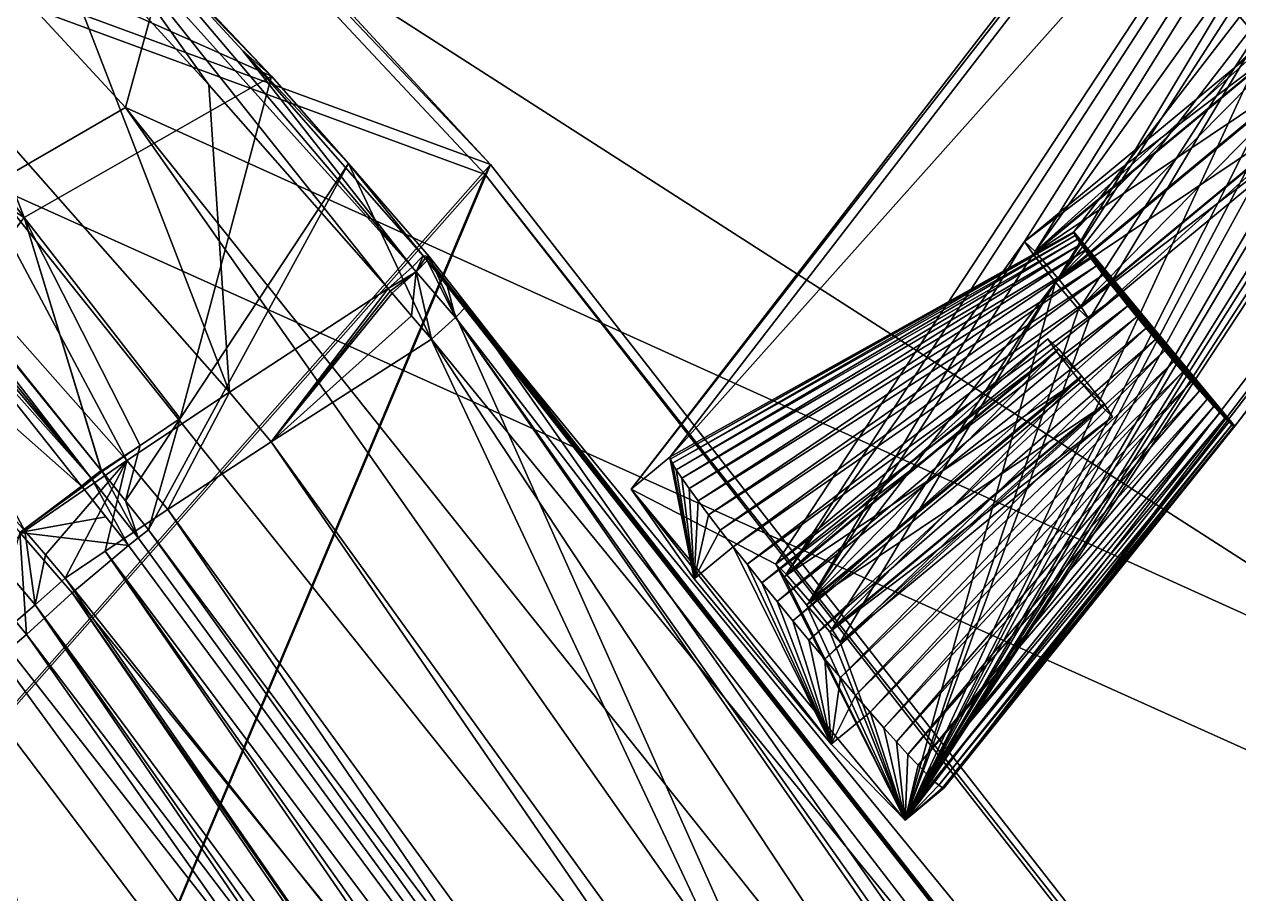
# Model space of a CAD drawing. Header units: millimetres. Extents: x -228 to 228, y -204 to 237.
# Drawn here: x 68.11 to 92.14, y 138.08 to 155.28 of the extents above; entities that cross this region are included whole.
import ezdxf

# ---------------------------------------------------------------- set-up
doc = ezdxf.new("R2010")
doc.units = ezdxf.units.MM
doc.header["$LTSCALE"] = 127.314815
for name, color, linetype in [('1', 7, 'CONTINUOUS'), ('1251', 7, 'CONTINUOUS'), ('1252', 7, 'CONTINUOUS'), ('1253', 7, 'CONTINUOUS'), ('1389', 7, 'CONTINUOUS'), ('1390', 7, 'CONTINUOUS'), ('1391', 7, 'CONTINUOUS'), ('1392', 7, 'CONTINUOUS'), ('1411', 7, 'CONTINUOUS'), ('1412', 7, 'CONTINUOUS'), ('17', 7, 'CONTINUOUS'), ('1785', 7, 'CONTINUOUS'), ('1786', 7, 'CONTINUOUS'), ('1788', 7, 'CONTINUOUS'), ('1791', 7, 'CONTINUOUS'), ('2', 7, 'CONTINUOUS'), ('28', 7, 'CONTINUOUS'), ('33', 7, 'CONTINUOUS'), ('35', 7, 'CONTINUOUS'), ('54', 7, 'CONTINUOUS'), ('55', 7, 'CONTINUOUS'), ('555', 7, 'CONTINUOUS'), ('560', 7, 'CONTINUOUS'), ('561', 7, 'CONTINUOUS'), ('562', 7, 'CONTINUOUS'), ('57', 7, 'CONTINUOUS'), ('589', 7, 'CONTINUOUS'), ('59', 7, 'CONTINUOUS'), ('590', 7, 'CONTINUOUS'), ('605', 7, 'CONTINUOUS'), ('606', 7, 'CONTINUOUS'), ('607', 7, 'CONTINUOUS'), ('658', 7, 'CONTINUOUS'), ('659', 7, 'CONTINUOUS'), ('660', 7, 'CONTINUOUS'), ('661', 7, 'CONTINUOUS'), ('7287', 7, 'CONTINUOUS'), ('7288', 7, 'CONTINUOUS'), ('7290', 7, 'CONTINUOUS'), ('7379', 7, 'CONTINUOUS'), ('7636', 7, 'CONTINUOUS'), ('7637', 7, 'CONTINUOUS'), ('7638', 7, 'CONTINUOUS'), ('7639', 7, 'CONTINUOUS'), ('7640', 7, 'CONTINUOUS'), ('7641', 7, 'CONTINUOUS'), ('7642', 7, 'CONTINUOUS'), ('7644', 7, 'CONTINUOUS'), ('7645', 7, 'CONTINUOUS'), ('7658', 7, 'CONTINUOUS'), ('7660', 7, 'CONTINUOUS'), ('7661', 7, 'CONTINUOUS'), ('7663', 7, 'CONTINUOUS')]:
    doc.layers.add(name, color=color, linetype=linetype)

msp = doc.modelspace()

# ---------------------------------------------------------------- linework, layer by layer
at = {"layer": '1', "color": 5, "linetype": 'Continuous'}
for points in [[(77.333, 152.514, 1031.221), (39.756, 166.314, 1031.221), (24.976, 93.212, 1037.893), (77.333, 152.514, 1031.221)], [(48.25, 83.571, 1037.893), (77.333, 152.514, 1031.221), (24.976, 93.212, 1037.893), (48.25, 83.571, 1037.893)], [(106.388, 115.3, 1032.773), (77.333, 152.514, 1031.221), (48.25, 83.571, 1037.893), (106.388, 115.3, 1032.773)]]:
    msp.add_3dface(points, dxfattribs=at)
at = {"layer": '1251', "color": 5, "linetype": 'Continuous'}
msp.add_3dface([(64.25, 149.597, 1024.75), (68.118, 145.261, 1025.075), (67.529, 144.73, 1024.545), (64.25, 149.597, 1024.75)], dxfattribs=at)
at = {"layer": '1252', "color": 5, "linetype": 'Continuous'}
for points in [[(67.529, 144.73, 1024.545), (68.118, 145.261, 1025.075), (68.325, 143.798, 1024.603), (67.529, 144.73, 1024.545)], [(68.118, 145.261, 1025.075), (68.525, 144.79, 1025.109), (68.325, 143.798, 1024.603), (68.118, 145.261, 1025.075)], [(67.599, 143.181, 1024.474), (67.529, 144.73, 1024.545), (68.325, 143.798, 1024.603), (67.599, 143.181, 1024.474)], [(68.525, 144.79, 1025.109), (68.919, 144.328, 1025.142), (68.325, 143.798, 1024.603), (68.525, 144.79, 1025.109)]]:
    msp.add_3dface(points, dxfattribs=at)
at = {"layer": '1253', "color": 5, "linetype": 'Continuous'}
for points in [[(68.325, 143.798, 1024.603), (68.919, 144.328, 1025.142), (120.549, 69.599, 1026.788), (68.325, 143.798, 1024.603)], [(68.919, 144.328, 1025.142), (90.541, 117.106, 1026.716), (120.549, 69.599, 1026.788), (68.919, 144.328, 1025.142)], [(88.953, 115.914, 1025.728), (67.599, 143.181, 1024.474), (68.325, 143.798, 1024.603), (88.953, 115.914, 1025.728)], [(119.461, 68.971, 1026.509), (88.953, 115.914, 1025.728), (68.325, 143.798, 1024.603), (119.461, 68.971, 1026.509)], [(119.461, 68.971, 1026.509), (68.325, 143.798, 1024.603), (120.549, 69.599, 1026.788), (119.461, 68.971, 1026.509)]]:
    msp.add_3dface(points, dxfattribs=at)
at = {"layer": '1389', "color": 5, "linetype": 'Continuous'}
for points in [[(76.859, 149.705, 1027.757), (129.505, 74.77, 1029.13), (76.642, 149.483, 1027.135), (76.859, 149.705, 1027.757)], [(76.859, 149.705, 1027.757), (90.824, 132.652, 1028.608), (129.505, 74.77, 1029.13), (76.859, 149.705, 1027.757)], [(90.078, 132.03, 1027.713), (76.164, 149.057, 1026.864), (76.642, 149.483, 1027.135), (90.078, 132.03, 1027.713)], [(128.922, 74.433, 1028.874), (90.078, 132.03, 1027.713), (76.642, 149.483, 1027.135), (128.922, 74.433, 1028.874)], [(129.505, 74.77, 1029.13), (128.922, 74.433, 1028.874), (76.642, 149.483, 1027.135), (129.505, 74.77, 1029.13)]]:
    msp.add_3dface(points, dxfattribs=at)
at = {"layer": '1390', "color": 5, "linetype": 'Continuous'}
for points in [[(76.08, 150.612, 1027.704), (76.642, 149.483, 1027.135), (75.864, 150.39, 1027.083), (76.08, 150.612, 1027.704)], [(76.08, 150.612, 1027.704), (76.466, 150.163, 1027.73), (76.642, 149.483, 1027.135), (76.08, 150.612, 1027.704)], [(75.772, 149.515, 1026.838), (75.387, 149.964, 1026.812), (75.864, 150.39, 1027.083), (75.772, 149.515, 1026.838)], [(76.164, 149.057, 1026.864), (75.772, 149.515, 1026.838), (75.864, 150.39, 1027.083), (76.164, 149.057, 1026.864)], [(76.642, 149.483, 1027.135), (76.164, 149.057, 1026.864), (75.864, 150.39, 1027.083), (76.642, 149.483, 1027.135)], [(76.466, 150.163, 1027.73), (76.859, 149.705, 1027.757), (76.642, 149.483, 1027.135), (76.466, 150.163, 1027.73)]]:
    msp.add_3dface(points, dxfattribs=at)
at = {"layer": '1391', "color": 5, "linetype": 'Continuous'}
for points in [[(76.002, 150.703, 1027.699), (75.864, 150.39, 1027.083), (75.786, 150.481, 1027.077), (76.002, 150.703, 1027.699)], [(76.002, 150.703, 1027.699), (76.043, 150.656, 1027.702), (75.864, 150.39, 1027.083), (76.002, 150.703, 1027.699)], [(75.864, 150.39, 1027.083), (75.309, 150.055, 1026.806), (75.786, 150.481, 1027.077), (75.864, 150.39, 1027.083)], [(76.043, 150.656, 1027.702), (76.08, 150.612, 1027.704), (75.864, 150.39, 1027.083), (76.043, 150.656, 1027.702)], [(75.309, 150.055, 1026.806), (75.864, 150.39, 1027.083), (75.349, 150.008, 1026.809), (75.309, 150.055, 1026.806)], [(75.387, 149.964, 1026.812), (75.349, 150.008, 1026.809), (75.864, 150.39, 1027.083), (75.387, 149.964, 1026.812)]]:
    msp.add_3dface(points, dxfattribs=at)
at = {"layer": '1392', "color": 5, "linetype": 'Continuous'}
for points in [[(68.845, 158.191, 1026.506), (69.048, 158.434, 1027.106), (75.786, 150.481, 1027.077), (68.845, 158.191, 1026.506)], [(69.048, 158.434, 1027.106), (72.43, 154.758, 1027.421), (75.786, 150.481, 1027.077), (69.048, 158.434, 1027.106)], [(71.762, 154.09, 1026.538), (68.399, 157.751, 1026.244), (68.845, 158.191, 1026.506), (71.762, 154.09, 1026.538)], [(75.309, 150.055, 1026.806), (71.762, 154.09, 1026.538), (68.845, 158.191, 1026.506), (75.309, 150.055, 1026.806)], [(75.309, 150.055, 1026.806), (68.845, 158.191, 1026.506), (75.786, 150.481, 1027.077), (75.309, 150.055, 1026.806)], [(72.43, 154.758, 1027.421), (76.002, 150.703, 1027.699), (75.786, 150.481, 1027.077), (72.43, 154.758, 1027.421)]]:
    msp.add_3dface(points, dxfattribs=at)
at = {"layer": '1411', "color": 5, "linetype": 'Continuous'}
for points in [[(68.154, 143.212, 1028.011), (67.086, 144.491, 1027.929), (67.631, 142.762, 1027.672), (68.154, 143.212, 1028.011)], [(67.086, 144.491, 1027.929), (68.154, 143.212, 1028.011), (67.63, 143.844, 1027.972), (67.086, 144.491, 1027.929)]]:
    msp.add_3dface(points, dxfattribs=at)
at = {"layer": '1412', "color": 5, "linetype": 'Continuous'}
for points in [[(93.852, 106.763, 1029.126), (68.154, 143.212, 1028.011), (67.631, 142.762, 1027.672), (93.852, 106.763, 1029.126)], [(95.202, 107.712, 1029.704), (68.154, 143.212, 1028.011), (93.852, 106.763, 1029.126), (95.202, 107.712, 1029.704)], [(67.041, 142.272, 1027.604), (93.852, 106.763, 1029.126), (67.631, 142.762, 1027.672), (67.041, 142.272, 1027.604)]]:
    msp.add_3dface(points, dxfattribs=at)
at = {"layer": '17', "color": 5, "linetype": 'Continuous'}
msp.add_3dface([(77.23, 152.311, 1029.234), (39.703, 166.093, 1029.234), (57.346, 173.546, 1026.788), (77.23, 152.311, 1029.234)], dxfattribs=at)
at = {"layer": '1785', "color": 2, "linetype": 'Continuous'}
for points in [[(33.271, 145.768, 26), (31.932, 139.902, 26), (93.224, 116.896, 26), (33.271, 145.768, 26)], [(31.932, 139.902, 26), (89.471, 112.193, 26), (93.224, 116.896, 26), (31.932, 139.902, 26)]]:
    msp.add_3dface(points, dxfattribs=at)
at = {"layer": '1786', "color": 2, "linetype": 'Continuous'}
for points in [[(34.303, 150.291, 25.156), (96.115, 120.524, 25.156), (32.901, 144.148, 18.855), (34.303, 150.291, 25.156)], [(32.901, 144.148, 18.855), (96.115, 120.524, 25.156), (92.186, 115.597, 18.855), (32.901, 144.148, 18.855)]]:
    msp.add_3dface(points, dxfattribs=at)
at = {"layer": '1788', "color": 2, "linetype": 'Continuous'}
for points in [[(32.868, 144.006, 18.527), (92.095, 115.483, 18.527), (32.817, 143.78, 14.121), (32.868, 144.006, 18.527)], [(32.817, 143.78, 14.121), (92.095, 115.483, 18.527), (91.951, 115.303, 14.121), (32.817, 143.78, 14.121)]]:
    msp.add_3dface(points, dxfattribs=at)
at = {"layer": '1791', "color": 2, "linetype": 'Continuous'}
for points in [[(31.932, 139.902, 26), (31.443, 137.761, 23.804), (88.102, 110.476, 23.804), (31.932, 139.902, 26)], [(89.471, 112.193, 26), (31.932, 139.902, 26), (88.102, 110.476, 23.804), (89.471, 112.193, 26)]]:
    msp.add_3dface(points, dxfattribs=at)
at = {"layer": '2', "color": 5, "linetype": 'Continuous'}
msp.add_3dface([(39.756, 166.314, 1031.221), (77.333, 152.514, 1031.221), (52.416, 179.476, 1027.063), (39.756, 166.314, 1031.221)], dxfattribs=at)
at = {"layer": '28', "color": 5, "linetype": 'Continuous'}
for points in [[(77.23, 152.311, 1029.234), (24.976, 93.212, 1035.889), (39.703, 166.093, 1029.234), (77.23, 152.311, 1029.234)], [(48.25, 83.571, 1035.889), (24.976, 93.212, 1035.889), (77.23, 152.311, 1029.234), (48.25, 83.571, 1035.889)], [(106.215, 115.19, 1030.783), (48.25, 83.571, 1035.889), (77.23, 152.311, 1029.234), (106.215, 115.19, 1030.783)]]:
    msp.add_3dface(points, dxfattribs=at)
at = {"layer": '33', "color": 5, "linetype": 'Continuous'}
for points in [[(52.416, 179.476, 1027.063), (77.333, 152.514, 1031.221), (57.346, 173.546, 1026.788), (52.416, 179.476, 1027.063)], [(77.333, 152.514, 1031.221), (77.23, 152.311, 1029.234), (57.346, 173.546, 1026.788), (77.333, 152.514, 1031.221)]]:
    msp.add_3dface(points, dxfattribs=at)
at = {"layer": '35', "color": 5, "linetype": 'Continuous'}
for points in [[(77.333, 152.514, 1031.221), (106.388, 115.3, 1032.773), (77.23, 152.311, 1029.234), (77.333, 152.514, 1031.221)], [(106.388, 115.3, 1032.773), (106.215, 115.19, 1030.783), (77.23, 152.311, 1029.234), (106.388, 115.3, 1032.773)]]:
    msp.add_3dface(points, dxfattribs=at)
at = {"layer": '54', "color": 5, "linetype": 'Continuous'}
msp.add_3dface([(88.953, 115.914, 1025.728), (59.804, 118.156, 1027.011), (67.599, 143.181, 1024.474), (88.953, 115.914, 1025.728)], dxfattribs=at)
at = {"layer": '55', "color": 5, "linetype": 'Continuous'}
for points in [[(64.789, 155.768, 1028.464), (68.108, 151.461, 1028.76), (65.778, 157.472, 1028.241), (64.789, 155.768, 1028.464)], [(65.778, 157.472, 1028.241), (68.108, 151.461, 1028.76), (72.998, 154.258, 1028.241), (65.778, 157.472, 1028.241)], [(68.108, 151.461, 1028.76), (71.19, 147.484, 1029.015), (72.998, 154.258, 1028.241), (68.108, 151.461, 1028.76)], [(72.998, 154.258, 1028.241), (71.19, 147.484, 1029.015), (74.525, 152.529, 1028.343), (72.998, 154.258, 1028.241)], [(70.563, 145.285, 1029.261), (90.434, 118.713, 1030.543), (74.525, 152.529, 1028.343), (70.563, 145.285, 1029.261)], [(71.19, 147.484, 1029.015), (70.563, 145.285, 1029.261), (74.525, 152.529, 1028.343), (71.19, 147.484, 1029.015)], [(90.434, 118.713, 1030.543), (76.119, 150.689, 1028.45), (74.525, 152.529, 1028.343), (90.434, 118.713, 1030.543)], [(104.875, 113.917, 1029.97), (76.119, 150.689, 1028.45), (90.434, 118.713, 1030.543), (104.875, 113.917, 1029.97)], [(70.111, 145.855, 1029.227), (70.563, 145.285, 1029.261), (71.19, 147.484, 1029.015), (70.111, 145.855, 1029.227)], [(70.399, 146.955, 1029.105), (70.111, 145.855, 1029.227), (71.19, 147.484, 1029.015), (70.399, 146.955, 1029.105)], [(69.647, 146.438, 1029.192), (70.111, 145.855, 1029.227), (70.399, 146.955, 1029.105), (69.647, 146.438, 1029.192)]]:
    msp.add_3dface(points, dxfattribs=at)
at = {"layer": '555', "color": 5, "linetype": 'Continuous'}
msp.add_3dface([(65.778, 157.472, 1028.241), (72.998, 154.258, 1028.241), (57.081, 170.86, 1026.603), (65.778, 157.472, 1028.241)], dxfattribs=at)
at = {"layer": '560', "color": 5, "linetype": 'Continuous'}
for points in [[(76.164, 149.057, 1026.864), (126.476, 73.021, 1028.903), (72.995, 147.023, 1026.662), (76.164, 149.057, 1026.864)], [(90.078, 132.03, 1027.713), (126.476, 73.021, 1028.903), (76.164, 149.057, 1026.864), (90.078, 132.03, 1027.713)], [(72.995, 147.023, 1026.662), (124.565, 71.918, 1028.934), (70.948, 145.687, 1026.38), (72.995, 147.023, 1026.662)], [(126.476, 73.021, 1028.903), (124.565, 71.918, 1028.934), (72.995, 147.023, 1026.662), (126.476, 73.021, 1028.903)], [(70.948, 145.687, 1026.38), (122.24, 70.575, 1028.707), (69.706, 144.86, 1025.877), (70.948, 145.687, 1026.38)], [(124.565, 71.918, 1028.934), (122.24, 70.575, 1028.707), (70.948, 145.687, 1026.38), (124.565, 71.918, 1028.934)], [(68.919, 144.328, 1025.142), (69.706, 144.86, 1025.877), (90.541, 117.106, 1026.716), (68.919, 144.328, 1025.142)], [(122.24, 70.575, 1028.707), (121.292, 70.028, 1027.748), (69.706, 144.86, 1025.877), (122.24, 70.575, 1028.707)], [(69.706, 144.86, 1025.877), (121.292, 70.028, 1027.748), (90.541, 117.106, 1026.716), (69.706, 144.86, 1025.877)]]:
    msp.add_3dface(points, dxfattribs=at)
at = {"layer": '561', "color": 5, "linetype": 'Continuous'}
for points in [[(75.309, 150.055, 1026.806), (72.995, 147.023, 1026.662), (72.169, 148.008, 1026.598), (75.309, 150.055, 1026.806)], [(75.349, 150.008, 1026.809), (72.995, 147.023, 1026.662), (75.309, 150.055, 1026.806), (75.349, 150.008, 1026.809)], [(75.387, 149.964, 1026.812), (72.995, 147.023, 1026.662), (75.349, 150.008, 1026.809), (75.387, 149.964, 1026.812)], [(75.772, 149.515, 1026.838), (72.995, 147.023, 1026.662), (75.387, 149.964, 1026.812), (75.772, 149.515, 1026.838)], [(76.164, 149.057, 1026.864), (72.995, 147.023, 1026.662), (75.772, 149.515, 1026.838), (76.164, 149.057, 1026.864)], [(72.169, 148.008, 1026.598), (70.948, 145.687, 1026.38), (70.137, 146.654, 1026.312), (72.169, 148.008, 1026.598)], [(72.995, 147.023, 1026.662), (70.948, 145.687, 1026.38), (72.169, 148.008, 1026.598), (72.995, 147.023, 1026.662)], [(68.118, 145.261, 1025.075), (70.137, 146.654, 1026.312), (68.525, 144.79, 1025.109), (68.118, 145.261, 1025.075)], [(70.137, 146.654, 1026.312), (68.919, 144.328, 1025.142), (68.525, 144.79, 1025.109), (70.137, 146.654, 1026.312)], [(69.706, 144.86, 1025.877), (68.919, 144.328, 1025.142), (70.137, 146.654, 1026.312), (69.706, 144.86, 1025.877)], [(70.948, 145.687, 1026.38), (69.706, 144.86, 1025.877), (70.137, 146.654, 1026.312), (70.948, 145.687, 1026.38)]]:
    msp.add_3dface(points, dxfattribs=at)
at = {"layer": '562', "color": 5, "linetype": 'Continuous'}
for points in [[(68.399, 157.751, 1026.244), (72.169, 148.008, 1026.598), (65.22, 155.883, 1025.994), (68.399, 157.751, 1026.244)], [(71.762, 154.09, 1026.538), (72.169, 148.008, 1026.598), (68.399, 157.751, 1026.244), (71.762, 154.09, 1026.538)], [(65.22, 155.883, 1025.994), (70.137, 146.654, 1026.312), (63.061, 154.645, 1025.675), (65.22, 155.883, 1025.994)], [(72.169, 148.008, 1026.598), (70.137, 146.654, 1026.312), (65.22, 155.883, 1025.994), (72.169, 148.008, 1026.598)], [(70.137, 146.654, 1026.312), (68.118, 145.261, 1025.075), (63.061, 154.645, 1025.675), (70.137, 146.654, 1026.312)], [(63.061, 154.645, 1025.675), (68.118, 145.261, 1025.075), (64.25, 149.597, 1024.75), (63.061, 154.645, 1025.675)], [(75.309, 150.055, 1026.806), (72.169, 148.008, 1026.598), (71.762, 154.09, 1026.538), (75.309, 150.055, 1026.806)]]:
    msp.add_3dface(points, dxfattribs=at)
at = {"layer": '57', "color": 5, "linetype": 'Continuous'}
for points in [[(57.081, 170.86, 1026.603), (72.998, 154.258, 1028.241), (61.106, 166.514, 1026.128), (57.081, 170.86, 1026.603)], [(61.106, 166.514, 1026.128), (72.998, 154.258, 1028.241), (67.306, 160.273, 1026.922), (61.106, 166.514, 1026.128)], [(67.306, 160.273, 1026.922), (72.998, 154.258, 1028.241), (68.204, 159.329, 1027.019), (67.306, 160.273, 1026.922)], [(68.204, 159.329, 1027.019), (72.998, 154.258, 1028.241), (69.048, 158.434, 1027.106), (68.204, 159.329, 1027.019)], [(69.048, 158.434, 1027.106), (72.998, 154.258, 1028.241), (72.43, 154.758, 1027.421), (69.048, 158.434, 1027.106)], [(72.998, 154.258, 1028.241), (74.525, 152.529, 1028.343), (72.43, 154.758, 1027.421), (72.998, 154.258, 1028.241)], [(72.43, 154.758, 1027.421), (74.525, 152.529, 1028.343), (76.002, 150.703, 1027.699), (72.43, 154.758, 1027.421)], [(74.525, 152.529, 1028.343), (76.119, 150.689, 1028.45), (76.002, 150.703, 1027.699), (74.525, 152.529, 1028.343)], [(76.002, 150.703, 1027.699), (76.119, 150.689, 1028.45), (76.043, 150.656, 1027.702), (76.002, 150.703, 1027.699)], [(76.043, 150.656, 1027.702), (76.119, 150.689, 1028.45), (76.1, 150.65, 1028.077), (76.043, 150.656, 1027.702)], [(76.08, 150.612, 1027.704), (76.043, 150.656, 1027.702), (76.1, 150.65, 1028.077), (76.08, 150.612, 1027.704)]]:
    msp.add_3dface(points, dxfattribs=at)
at = {"layer": '589', "color": 5, "linetype": 'Continuous'}
for points in [[(70.169, 144.972, 1029.225), (69.058, 144.034, 1028.73), (89.905, 118.336, 1030.461), (70.169, 144.972, 1029.225)], [(69.058, 144.034, 1028.73), (68.154, 143.212, 1028.011), (120.194, 69.394, 1030.83), (69.058, 144.034, 1028.73)], [(89.905, 118.336, 1030.461), (69.058, 144.034, 1028.73), (120.796, 69.742, 1031.257), (89.905, 118.336, 1030.461)], [(120.796, 69.742, 1031.257), (69.058, 144.034, 1028.73), (120.194, 69.394, 1030.83), (120.796, 69.742, 1031.257)], [(120.194, 69.394, 1030.83), (68.154, 143.212, 1028.011), (95.202, 107.712, 1029.704), (120.194, 69.394, 1030.83)]]:
    msp.add_3dface(points, dxfattribs=at)
at = {"layer": '59', "color": 5, "linetype": 'Continuous'}
for points in [[(76.119, 150.689, 1028.45), (104.875, 113.917, 1029.97), (76.1, 150.65, 1028.077), (76.119, 150.689, 1028.45)], [(104.875, 113.917, 1029.97), (76.08, 150.612, 1027.704), (76.1, 150.65, 1028.077), (104.875, 113.917, 1029.97)], [(76.08, 150.612, 1027.704), (104.875, 113.917, 1029.97), (76.466, 150.163, 1027.73), (76.08, 150.612, 1027.704)], [(104.875, 113.917, 1029.97), (76.859, 149.705, 1027.757), (76.466, 150.163, 1027.73), (104.875, 113.917, 1029.97)], [(76.859, 149.705, 1027.757), (104.875, 113.917, 1029.97), (90.824, 132.652, 1028.608), (76.859, 149.705, 1027.757)]]:
    msp.add_3dface(points, dxfattribs=at)
at = {"layer": '590', "color": 5, "linetype": 'Continuous'}
for points in [[(69.241, 146.149, 1029.156), (68.018, 145.23, 1028.631), (69.25, 146.138, 1029.156), (69.241, 146.149, 1029.156)], [(69.25, 146.138, 1029.156), (68.018, 145.23, 1028.631), (69.259, 146.126, 1029.157), (69.25, 146.138, 1029.156)], [(69.259, 146.126, 1029.157), (68.018, 145.23, 1028.631), (69.72, 145.543, 1029.192), (69.259, 146.126, 1029.157)], [(68.018, 145.23, 1028.631), (70.169, 144.972, 1029.225), (69.72, 145.543, 1029.192), (68.018, 145.23, 1028.631)], [(68.154, 143.212, 1028.011), (68.018, 145.23, 1028.631), (67.63, 143.844, 1027.972), (68.154, 143.212, 1028.011)], [(68.154, 143.212, 1028.011), (69.058, 144.034, 1028.73), (68.018, 145.23, 1028.631), (68.154, 143.212, 1028.011)], [(69.058, 144.034, 1028.73), (70.169, 144.972, 1029.225), (68.018, 145.23, 1028.631), (69.058, 144.034, 1028.73)]]:
    msp.add_3dface(points, dxfattribs=at)
at = {"layer": '605', "color": 5, "linetype": 'Continuous'}
for points in [[(72.355, 114.185, 1029.776), (73.613, 111.221, 1029.938), (67.041, 142.272, 1027.604), (72.355, 114.185, 1029.776)], [(67.041, 142.272, 1027.604), (73.613, 111.221, 1029.938), (93.852, 106.763, 1029.126), (67.041, 142.272, 1027.604)], [(70.294, 116.713, 1029.678), (72.355, 114.185, 1029.776), (67.041, 142.272, 1027.604), (70.294, 116.713, 1029.678)], [(68.647, 117.228, 1029.715), (70.294, 116.713, 1029.678), (67.041, 142.272, 1027.604), (68.647, 117.228, 1029.715)], [(67.211, 116.27, 1029.855), (68.647, 117.228, 1029.715), (67.041, 142.272, 1027.604), (67.211, 116.27, 1029.855)]]:
    msp.add_3dface(points, dxfattribs=at)
at = {"layer": '606', "color": 5, "linetype": 'Continuous'}
for points in [[(68.108, 151.461, 1028.76), (64.789, 155.768, 1028.464), (62.962, 154.678, 1028.656), (68.108, 151.461, 1028.76)], [(68.108, 151.461, 1028.76), (62.962, 154.678, 1028.656), (66.883, 149.876, 1028.976), (68.108, 151.461, 1028.76)], [(69.629, 146.46, 1029.19), (68.108, 151.461, 1028.76), (66.883, 149.876, 1028.976), (69.629, 146.46, 1029.19)], [(70.399, 146.955, 1029.105), (71.19, 147.484, 1029.015), (68.108, 151.461, 1028.76), (70.399, 146.955, 1029.105)], [(70.399, 146.955, 1029.105), (68.108, 151.461, 1028.76), (69.638, 146.449, 1029.191), (70.399, 146.955, 1029.105)], [(68.108, 151.461, 1028.76), (69.629, 146.46, 1029.19), (69.638, 146.449, 1029.191), (68.108, 151.461, 1028.76)], [(69.647, 146.438, 1029.192), (70.399, 146.955, 1029.105), (69.638, 146.449, 1029.191), (69.647, 146.438, 1029.192)]]:
    msp.add_3dface(points, dxfattribs=at)
at = {"layer": '607', "color": 5, "linetype": 'Continuous'}
for points in [[(68.018, 145.23, 1028.631), (69.241, 146.149, 1029.156), (61.03, 153.406, 1028.093), (68.018, 145.23, 1028.631)], [(61.03, 153.406, 1028.093), (69.241, 146.149, 1029.156), (66.515, 149.575, 1028.947), (61.03, 153.406, 1028.093)]]:
    msp.add_3dface(points, dxfattribs=at)
at = {"layer": '658', "color": 5, "linetype": 'Continuous'}
for points in [[(62.796, 154.542, 1028.661), (62.631, 154.405, 1028.636), (69.434, 146.304, 1029.194), (62.796, 154.542, 1028.661)], [(62.962, 154.678, 1028.656), (62.796, 154.542, 1028.661), (69.434, 146.304, 1029.194), (62.962, 154.678, 1028.656)], [(62.962, 154.678, 1028.656), (69.629, 146.46, 1029.19), (66.883, 149.876, 1028.976), (62.962, 154.678, 1028.656)], [(69.629, 146.46, 1029.19), (62.962, 154.678, 1028.656), (69.434, 146.304, 1029.194), (69.629, 146.46, 1029.19)], [(62.631, 154.405, 1028.636), (66.515, 149.575, 1028.947), (69.434, 146.304, 1029.194), (62.631, 154.405, 1028.636)], [(66.515, 149.575, 1028.947), (69.241, 146.149, 1029.156), (69.434, 146.304, 1029.194), (66.515, 149.575, 1028.947)]]:
    msp.add_3dface(points, dxfattribs=at)
at = {"layer": '659', "color": 5, "linetype": 'Continuous'}
for points in [[(69.638, 146.449, 1029.191), (69.629, 146.46, 1029.19), (69.434, 146.304, 1029.194), (69.638, 146.449, 1029.191)], [(69.638, 146.449, 1029.191), (69.434, 146.304, 1029.194), (69.451, 146.282, 1029.195), (69.638, 146.449, 1029.191)], [(69.647, 146.438, 1029.192), (69.638, 146.449, 1029.191), (69.451, 146.282, 1029.195), (69.647, 146.438, 1029.192)], [(69.241, 146.149, 1029.156), (69.259, 146.126, 1029.157), (69.434, 146.304, 1029.194), (69.241, 146.149, 1029.156)], [(69.241, 146.149, 1029.156), (69.25, 146.138, 1029.156), (69.259, 146.126, 1029.157), (69.241, 146.149, 1029.156)], [(69.434, 146.304, 1029.194), (69.259, 146.126, 1029.157), (69.451, 146.282, 1029.195), (69.434, 146.304, 1029.194)]]:
    msp.add_3dface(points, dxfattribs=at)
at = {"layer": '660', "color": 5, "linetype": 'Continuous'}
for points in [[(69.647, 146.438, 1029.192), (69.451, 146.282, 1029.195), (70.364, 145.128, 1029.265), (69.647, 146.438, 1029.192)], [(70.111, 145.855, 1029.227), (69.647, 146.438, 1029.192), (70.364, 145.128, 1029.265), (70.111, 145.855, 1029.227)], [(69.259, 146.126, 1029.157), (70.169, 144.972, 1029.225), (69.451, 146.282, 1029.195), (69.259, 146.126, 1029.157)], [(70.169, 144.972, 1029.225), (69.259, 146.126, 1029.157), (69.72, 145.543, 1029.192), (70.169, 144.972, 1029.225)], [(69.451, 146.282, 1029.195), (70.169, 144.972, 1029.225), (70.364, 145.128, 1029.265), (69.451, 146.282, 1029.195)], [(70.563, 145.285, 1029.261), (70.111, 145.855, 1029.227), (70.364, 145.128, 1029.265), (70.563, 145.285, 1029.261)]]:
    msp.add_3dface(points, dxfattribs=at)
at = {"layer": '661', "color": 5, "linetype": 'Continuous'}
for points in [[(89.905, 118.336, 1030.461), (70.563, 145.285, 1029.261), (70.364, 145.128, 1029.265), (89.905, 118.336, 1030.461)], [(90.434, 118.713, 1030.543), (70.563, 145.285, 1029.261), (89.905, 118.336, 1030.461), (90.434, 118.713, 1030.543)], [(70.169, 144.972, 1029.225), (89.905, 118.336, 1030.461), (70.364, 145.128, 1029.265), (70.169, 144.972, 1029.225)]]:
    msp.add_3dface(points, dxfattribs=at)
at = {"layer": '7287', "color": 6, "linetype": 'Continuous'}
for points in [[(76.927, 178.391, 553.043), (114.299, 133.635, 553.042), (101.203, 182.041, 115.659), (76.927, 178.391, 553.043)], [(70.107, 153.637, 1024.198), (76.927, 178.391, 553.043), (53.679, 171.412, 1021.79), (70.107, 153.637, 1024.198)], [(114.299, 133.635, 553.042), (76.927, 178.391, 553.043), (70.107, 153.637, 1024.198), (114.299, 133.635, 553.042)], [(100.848, 115.102, 1025.993), (114.299, 133.635, 553.042), (70.107, 153.637, 1024.198), (100.848, 115.102, 1025.993)]]:
    msp.add_3dface(points, dxfattribs=at)
at = {"layer": '7288', "color": 6, "linetype": 'Continuous'}
for points in [[(59.131, 165.923, 954.205), (74.086, 177.01, 553.042), (111.583, 132.261, 553.04), (59.131, 165.923, 954.205)], [(111.583, 132.261, 553.04), (74.086, 177.01, 553.042), (115.625, 161.569, 99.988), (111.583, 132.261, 553.04)], [(59.131, 165.923, 954.205), (111.583, 132.261, 553.04), (67.452, 152.104, 1024.198), (59.131, 165.923, 954.205)], [(67.452, 152.104, 1024.198), (111.583, 132.261, 553.04), (98.231, 113.596, 1025.993), (67.452, 152.104, 1024.198)]]:
    msp.add_3dface(points, dxfattribs=at)
at = {"layer": '7290', "color": 6, "linetype": 'Continuous'}
msp.add_3dface([(70.107, 153.637, 1024.198), (53.679, 171.412, 1021.79), (67.452, 152.104, 1024.198), (70.107, 153.637, 1024.198)], dxfattribs=at)
at = {"layer": '7379', "color": 6, "linetype": 'Continuous'}
for points in [[(70.107, 153.637, 1024.198), (67.452, 152.104, 1024.198), (98.231, 113.596, 1025.993), (70.107, 153.637, 1024.198)], [(100.848, 115.102, 1025.993), (70.107, 153.637, 1024.198), (98.231, 113.596, 1025.993), (100.848, 115.102, 1025.993)]]:
    msp.add_3dface(points, dxfattribs=at)
at = {"layer": '7636', "color": 191, "linetype": 'Continuous', "true_color": 0xba45ff}
for points in [[(106.321, 180.045, 116.484), (82.978, 144.605, 992.513), (80.118, 146.088, 1019.667), (106.321, 180.045, 116.484)], [(83.185, 144.406, 991.804), (82.978, 144.605, 992.513), (106.321, 180.045, 116.484), (83.185, 144.406, 991.804)], [(87.903, 150.988, 822.724), (83.185, 144.406, 991.804), (106.321, 180.045, 116.484), (87.903, 150.988, 822.724)], [(88.111, 150.789, 822.015), (87.903, 150.988, 822.724), (106.321, 180.045, 116.484), (88.111, 150.789, 822.015)], [(106.321, 180.045, 116.484), (92.829, 157.372, 652.936), (88.111, 150.789, 822.015), (106.321, 180.045, 116.484)], [(103.956, 168.599, 313.338), (108.675, 175.181, 144.258), (85.539, 139.542, 1019.578), (103.956, 168.599, 313.338)], [(108.675, 175.181, 144.258), (108.882, 174.982, 143.549), (85.539, 139.542, 1019.578), (108.675, 175.181, 144.258)], [(85.539, 139.542, 1019.578), (108.882, 174.982, 143.549), (111.742, 173.499, 116.396), (85.539, 139.542, 1019.578)], [(85.539, 139.542, 1019.578), (99.031, 162.215, 483.126), (103.749, 168.798, 314.047), (85.539, 139.542, 1019.578)], [(103.749, 168.798, 314.047), (103.956, 168.599, 313.338), (85.539, 139.542, 1019.578), (103.749, 168.798, 314.047)], [(94.105, 155.831, 652.915), (98.364, 162.948, 484.136), (85.539, 139.542, 1019.578), (94.105, 155.831, 652.915)], [(98.364, 162.948, 484.136), (98.823, 162.414, 483.836), (85.539, 139.542, 1019.578), (98.364, 162.948, 484.136)], [(98.823, 162.414, 483.836), (99.031, 162.215, 483.126), (85.539, 139.542, 1019.578), (98.823, 162.414, 483.836)], [(88.57, 150.256, 821.715), (88.111, 150.789, 822.015), (92.829, 157.372, 652.936), (88.57, 150.256, 821.715)], [(92.996, 157.12, 653.639), (88.57, 150.256, 821.715), (92.829, 157.372, 652.936), (92.996, 157.12, 653.639)], [(93.438, 156.564, 653.924), (88.57, 150.256, 821.715), (92.996, 157.12, 653.639), (93.438, 156.564, 653.924)], [(89.179, 149.448, 822.704), (93.438, 156.564, 653.924), (85.539, 139.542, 1019.578), (89.179, 149.448, 822.704)], [(93.438, 156.564, 653.924), (93.897, 156.03, 653.624), (85.539, 139.542, 1019.578), (93.438, 156.564, 653.924)], [(89.013, 149.7, 822), (88.57, 150.256, 821.715), (93.438, 156.564, 653.924), (89.013, 149.7, 822)], [(89.179, 149.448, 822.704), (89.013, 149.7, 822), (93.438, 156.564, 653.924), (89.179, 149.448, 822.704)], [(93.897, 156.03, 653.624), (94.105, 155.831, 652.915), (85.539, 139.542, 1019.578), (93.897, 156.03, 653.624)], [(83.644, 143.872, 991.504), (83.185, 144.406, 991.804), (87.903, 150.988, 822.724), (83.644, 143.872, 991.504)], [(88.07, 150.736, 823.428), (83.644, 143.872, 991.504), (87.903, 150.988, 822.724), (88.07, 150.736, 823.428)], [(88.512, 150.181, 823.713), (83.644, 143.872, 991.504), (88.07, 150.736, 823.428), (88.512, 150.181, 823.713)], [(84.087, 143.316, 991.789), (83.644, 143.872, 991.504), (88.512, 150.181, 823.713), (84.087, 143.316, 991.789)], [(84.253, 143.064, 992.492), (84.087, 143.316, 991.789), (88.512, 150.181, 823.713), (84.253, 143.064, 992.492)], [(84.253, 143.064, 992.492), (88.512, 150.181, 823.713), (85.539, 139.542, 1019.578), (84.253, 143.064, 992.492)], [(88.512, 150.181, 823.713), (88.972, 149.647, 823.413), (85.539, 139.542, 1019.578), (88.512, 150.181, 823.713)], [(88.972, 149.647, 823.413), (89.179, 149.448, 822.704), (85.539, 139.542, 1019.578), (88.972, 149.647, 823.413)], [(82.978, 144.605, 992.513), (85.539, 139.542, 1019.578), (80.118, 146.088, 1019.667), (82.978, 144.605, 992.513)], [(80.118, 146.088, 1019.667), (85.539, 139.542, 1019.578), (84.077, 141.04, 1023.276), (80.118, 146.088, 1019.667)], [(81.367, 144.313, 1023.321), (80.118, 146.088, 1019.667), (84.077, 141.04, 1023.276), (81.367, 144.313, 1023.321)], [(82.978, 144.605, 992.513), (83.144, 144.353, 993.216), (85.539, 139.542, 1019.578), (82.978, 144.605, 992.513)], [(83.144, 144.353, 993.216), (83.586, 143.797, 993.502), (85.539, 139.542, 1019.578), (83.144, 144.353, 993.216)], [(83.586, 143.797, 993.502), (84.046, 143.263, 993.202), (85.539, 139.542, 1019.578), (83.586, 143.797, 993.502)], [(84.046, 143.263, 993.202), (84.253, 143.064, 992.492), (85.539, 139.542, 1019.578), (84.046, 143.263, 993.202)]]:
    msp.add_3dface(points, dxfattribs=at)
at = {"layer": '7637', "color": 191, "linetype": 'Continuous', "true_color": 0xba45ff}
for points in [[(106.321, 180.045, 116.484), (80.118, 146.088, 1019.667), (107.091, 180.682, 116.531), (106.321, 180.045, 116.484)], [(80.118, 146.088, 1019.667), (80.888, 146.725, 1019.713), (107.091, 180.682, 116.531), (80.118, 146.088, 1019.667)]]:
    msp.add_3dface(points, dxfattribs=at)
at = {"layer": '7638', "color": 191, "linetype": 'Continuous', "true_color": 0xba45ff}
for points in [[(114.573, 184.481, 125.65), (88.877, 151.181, 1011.352), (117.761, 180.63, 125.598), (114.573, 184.481, 125.65)], [(117.761, 180.63, 125.598), (88.877, 151.181, 1011.352), (92.066, 147.331, 1011.3), (117.761, 180.63, 125.598)], [(92.066, 147.331, 1011.3), (88.877, 151.181, 1011.352), (88.879, 151.158, 1011.642), (92.066, 147.331, 1011.3)], [(92.046, 147.333, 1011.59), (92.066, 147.331, 1011.3), (88.879, 151.158, 1011.642), (92.046, 147.333, 1011.59)], [(88.903, 151.108, 1011.927), (92.046, 147.333, 1011.59), (88.879, 151.158, 1011.642), (88.903, 151.108, 1011.927)], [(92.006, 147.361, 1011.877), (92.046, 147.333, 1011.59), (88.903, 151.108, 1011.927), (92.006, 147.361, 1011.877)], [(88.948, 151.033, 1012.205), (92.006, 147.361, 1011.877), (88.903, 151.108, 1011.927), (88.948, 151.033, 1012.205)], [(91.945, 147.415, 1012.156), (92.006, 147.361, 1011.877), (88.948, 151.033, 1012.205), (91.945, 147.415, 1012.156)], [(89.014, 150.935, 1012.47), (91.945, 147.415, 1012.156), (88.948, 151.033, 1012.205), (89.014, 150.935, 1012.47)], [(91.864, 147.493, 1012.423), (91.945, 147.415, 1012.156), (89.014, 150.935, 1012.47), (91.864, 147.493, 1012.423)], [(89.099, 150.813, 1012.72), (91.864, 147.493, 1012.423), (89.014, 150.935, 1012.47), (89.099, 150.813, 1012.72)], [(91.764, 147.596, 1012.676), (91.864, 147.493, 1012.423), (89.099, 150.813, 1012.72), (91.764, 147.596, 1012.676)], [(89.203, 150.671, 1012.951), (91.764, 147.596, 1012.676), (89.099, 150.813, 1012.72), (89.203, 150.671, 1012.951)], [(91.646, 147.721, 1012.911), (91.764, 147.596, 1012.676), (89.203, 150.671, 1012.951), (91.646, 147.721, 1012.911)], [(89.325, 150.509, 1013.16), (91.646, 147.721, 1012.911), (89.203, 150.671, 1012.951), (89.325, 150.509, 1013.16)], [(91.513, 147.866, 1013.125), (91.646, 147.721, 1012.911), (89.325, 150.509, 1013.16), (91.513, 147.866, 1013.125)], [(89.461, 150.33, 1013.345), (91.513, 147.866, 1013.125), (89.325, 150.509, 1013.16), (89.461, 150.33, 1013.345)], [(91.365, 148.031, 1013.314), (91.513, 147.866, 1013.125), (89.461, 150.33, 1013.345), (91.365, 148.031, 1013.314)], [(89.611, 150.137, 1013.502), (91.365, 148.031, 1013.314), (89.461, 150.33, 1013.345), (89.611, 150.137, 1013.502)], [(91.206, 148.212, 1013.476), (91.365, 148.031, 1013.314), (89.611, 150.137, 1013.502), (91.206, 148.212, 1013.476)], [(89.773, 149.932, 1013.629), (91.206, 148.212, 1013.476), (89.611, 150.137, 1013.502), (89.773, 149.932, 1013.629)], [(91.036, 148.407, 1013.609), (91.206, 148.212, 1013.476), (89.773, 149.932, 1013.629), (91.036, 148.407, 1013.609)], [(89.945, 149.718, 1013.726), (91.036, 148.407, 1013.609), (89.773, 149.932, 1013.629), (89.945, 149.718, 1013.726)], [(90.859, 148.614, 1013.711), (91.036, 148.407, 1013.609), (89.945, 149.718, 1013.726), (90.859, 148.614, 1013.711)], [(90.123, 149.498, 1013.79), (90.859, 148.614, 1013.711), (89.945, 149.718, 1013.726), (90.123, 149.498, 1013.79)], [(90.677, 148.829, 1013.781), (90.859, 148.614, 1013.711), (90.123, 149.498, 1013.79), (90.677, 148.829, 1013.781)], [(90.306, 149.274, 1013.821), (90.677, 148.829, 1013.781), (90.123, 149.498, 1013.79), (90.306, 149.274, 1013.821)], [(90.492, 149.05, 1013.818), (90.677, 148.829, 1013.781), (90.306, 149.274, 1013.821), (90.492, 149.05, 1013.818)]]:
    msp.add_3dface(points, dxfattribs=at)
at = {"layer": '7639', "color": 191, "linetype": 'Continuous', "true_color": 0xba45ff}
for points in [[(86.309, 140.178, 1019.624), (111.742, 173.499, 116.396), (112.511, 174.135, 116.442), (86.309, 140.178, 1019.624)], [(85.539, 139.542, 1019.578), (111.742, 173.499, 116.396), (86.309, 140.178, 1019.624), (85.539, 139.542, 1019.578)]]:
    msp.add_3dface(points, dxfattribs=at)
at = {"layer": '7640', "color": 191, "linetype": 'Continuous', "true_color": 0xba45ff}
for points in [[(88.366, 149.062, 992.837), (88.573, 148.863, 992.128), (88.532, 148.81, 993.54), (88.366, 149.062, 992.837)], [(88.573, 148.863, 992.128), (89.032, 148.329, 991.828), (88.532, 148.81, 993.54), (88.573, 148.863, 992.128)], [(89.032, 148.329, 991.828), (88.974, 148.254, 993.825), (88.532, 148.81, 993.54), (89.032, 148.329, 991.828)], [(89.475, 147.773, 992.113), (88.974, 148.254, 993.825), (89.032, 148.329, 991.828), (89.475, 147.773, 992.113)], [(89.434, 147.72, 993.525), (88.974, 148.254, 993.825), (89.475, 147.773, 992.113), (89.434, 147.72, 993.525)], [(89.641, 147.521, 992.816), (89.434, 147.72, 993.525), (89.475, 147.773, 992.113), (89.641, 147.521, 992.816)]]:
    msp.add_3dface(points, dxfattribs=at)
at = {"layer": '7641', "color": 191, "linetype": 'Continuous', "true_color": 0xba45ff}
for points in [[(82.978, 144.605, 992.513), (83.185, 144.406, 991.804), (88.366, 149.062, 992.837), (82.978, 144.605, 992.513)], [(82.978, 144.605, 992.513), (88.366, 149.062, 992.837), (88.532, 148.81, 993.54), (82.978, 144.605, 992.513)], [(83.185, 144.406, 991.804), (88.573, 148.863, 992.128), (88.366, 149.062, 992.837), (83.185, 144.406, 991.804)], [(83.144, 144.353, 993.216), (82.978, 144.605, 992.513), (88.532, 148.81, 993.54), (83.144, 144.353, 993.216)], [(88.974, 148.254, 993.825), (83.144, 144.353, 993.216), (88.532, 148.81, 993.54), (88.974, 148.254, 993.825)], [(83.185, 144.406, 991.804), (83.644, 143.872, 991.504), (88.573, 148.863, 992.128), (83.185, 144.406, 991.804)], [(83.644, 143.872, 991.504), (89.032, 148.329, 991.828), (88.573, 148.863, 992.128), (83.644, 143.872, 991.504)], [(83.586, 143.797, 993.502), (83.144, 144.353, 993.216), (88.974, 148.254, 993.825), (83.586, 143.797, 993.502)]]:
    msp.add_3dface(points, dxfattribs=at)
at = {"layer": '7642', "color": 191, "linetype": 'Continuous', "true_color": 0xba45ff}
for points in [[(83.644, 143.872, 991.504), (84.087, 143.316, 991.789), (89.032, 148.329, 991.828), (83.644, 143.872, 991.504)], [(84.087, 143.316, 991.789), (89.475, 147.773, 992.113), (89.032, 148.329, 991.828), (84.087, 143.316, 991.789)], [(83.586, 143.797, 993.502), (88.974, 148.254, 993.825), (89.434, 147.72, 993.525), (83.586, 143.797, 993.502)], [(84.046, 143.263, 993.202), (83.586, 143.797, 993.502), (89.434, 147.72, 993.525), (84.046, 143.263, 993.202)], [(84.046, 143.263, 993.202), (89.434, 147.72, 993.525), (89.641, 147.521, 992.816), (84.046, 143.263, 993.202)], [(84.087, 143.316, 991.789), (84.253, 143.064, 992.492), (89.475, 147.773, 992.113), (84.087, 143.316, 991.789)], [(84.253, 143.064, 992.492), (89.641, 147.521, 992.816), (89.475, 147.773, 992.113), (84.253, 143.064, 992.492)], [(84.253, 143.064, 992.492), (84.046, 143.263, 993.202), (89.641, 147.521, 992.816), (84.253, 143.064, 992.492)]]:
    msp.add_3dface(points, dxfattribs=at)
at = {"layer": '7644', "color": 191, "linetype": 'Continuous', "true_color": 0xba45ff}
for points in [[(87.903, 150.988, 822.724), (88.111, 150.789, 822.015), (93.291, 155.445, 823.048), (87.903, 150.988, 822.724)], [(87.903, 150.988, 822.724), (93.291, 155.445, 823.048), (93.458, 155.193, 823.752), (87.903, 150.988, 822.724)], [(88.111, 150.789, 822.015), (93.499, 155.246, 822.339), (93.291, 155.445, 823.048), (88.111, 150.789, 822.015)], [(88.07, 150.736, 823.428), (87.903, 150.988, 822.724), (93.458, 155.193, 823.752), (88.07, 150.736, 823.428)], [(93.9, 154.638, 824.037), (88.07, 150.736, 823.428), (93.458, 155.193, 823.752), (93.9, 154.638, 824.037)], [(88.111, 150.789, 822.015), (88.57, 150.256, 821.715), (93.499, 155.246, 822.339), (88.111, 150.789, 822.015)], [(88.57, 150.256, 821.715), (93.958, 154.713, 822.039), (93.499, 155.246, 822.339), (88.57, 150.256, 821.715)], [(88.512, 150.181, 823.713), (88.07, 150.736, 823.428), (93.9, 154.638, 824.037), (88.512, 150.181, 823.713)]]:
    msp.add_3dface(points, dxfattribs=at)
at = {"layer": '7645', "color": 191, "linetype": 'Continuous', "true_color": 0xba45ff}
for points in [[(88.512, 150.181, 823.713), (93.9, 154.638, 824.037), (94.36, 154.104, 823.737), (88.512, 150.181, 823.713)], [(88.57, 150.256, 821.715), (89.013, 149.7, 822), (93.958, 154.713, 822.039), (88.57, 150.256, 821.715)], [(89.013, 149.7, 822), (94.401, 154.157, 822.324), (93.958, 154.713, 822.039), (89.013, 149.7, 822)], [(88.972, 149.647, 823.413), (88.512, 150.181, 823.713), (94.36, 154.104, 823.737), (88.972, 149.647, 823.413)], [(88.972, 149.647, 823.413), (94.36, 154.104, 823.737), (94.567, 153.905, 823.027), (88.972, 149.647, 823.413)], [(89.013, 149.7, 822), (89.179, 149.448, 822.704), (94.401, 154.157, 822.324), (89.013, 149.7, 822)], [(89.179, 149.448, 822.704), (94.567, 153.905, 823.027), (94.401, 154.157, 822.324), (89.179, 149.448, 822.704)], [(89.179, 149.448, 822.704), (88.972, 149.647, 823.413), (94.567, 153.905, 823.027), (89.179, 149.448, 822.704)]]:
    msp.add_3dface(points, dxfattribs=at)
at = {"layer": '7658', "color": 191, "linetype": 'Continuous', "true_color": 0xba45ff}
for points in [[(80.118, 146.088, 1019.667), (81.367, 144.313, 1023.321), (80.888, 146.725, 1019.713), (80.118, 146.088, 1019.667)], [(80.888, 146.725, 1019.713), (81.367, 144.313, 1023.321), (80.892, 146.684, 1020.205), (80.888, 146.725, 1019.713)], [(80.892, 146.684, 1020.205), (81.367, 144.313, 1023.321), (80.933, 146.6, 1020.691), (80.892, 146.684, 1020.205)], [(80.933, 146.6, 1020.691), (81.367, 144.313, 1023.321), (81.009, 146.473, 1021.162), (80.933, 146.6, 1020.691)], [(81.009, 146.473, 1021.162), (81.367, 144.313, 1023.321), (81.121, 146.305, 1021.613), (81.009, 146.473, 1021.162)], [(81.121, 146.305, 1021.613), (81.367, 144.313, 1023.321), (81.266, 146.099, 1022.038), (81.121, 146.305, 1021.613)], [(81.266, 146.099, 1022.038), (81.367, 144.313, 1023.321), (81.443, 145.857, 1022.431), (81.266, 146.099, 1022.038)], [(81.443, 145.857, 1022.431), (81.367, 144.313, 1023.321), (81.649, 145.582, 1022.787), (81.443, 145.857, 1022.431)], [(81.649, 145.582, 1022.787), (81.367, 144.313, 1023.321), (81.881, 145.278, 1023.1), (81.649, 145.582, 1022.787)], [(81.881, 145.278, 1023.1), (81.367, 144.313, 1023.321), (82.136, 144.95, 1023.367), (81.881, 145.278, 1023.1)], [(81.367, 144.313, 1023.321), (84.077, 141.04, 1023.276), (82.136, 144.95, 1023.367), (81.367, 144.313, 1023.321)], [(82.136, 144.95, 1023.367), (84.077, 141.04, 1023.276), (82.412, 144.602, 1023.584), (82.136, 144.95, 1023.367)], [(82.412, 144.602, 1023.584), (84.077, 141.04, 1023.276), (82.703, 144.238, 1023.748), (82.412, 144.602, 1023.584)], [(82.703, 144.238, 1023.748), (84.077, 141.04, 1023.276), (83.006, 143.863, 1023.857), (82.703, 144.238, 1023.748)], [(83.006, 143.863, 1023.857), (84.077, 141.04, 1023.276), (83.318, 143.483, 1023.909), (83.006, 143.863, 1023.857)], [(83.318, 143.483, 1023.909), (84.077, 141.04, 1023.276), (83.633, 143.102, 1023.904), (83.318, 143.483, 1023.909)], [(83.633, 143.102, 1023.904), (84.077, 141.04, 1023.276), (83.948, 142.726, 1023.841), (83.633, 143.102, 1023.904)], [(83.948, 142.726, 1023.841), (84.077, 141.04, 1023.276), (84.258, 142.36, 1023.722), (83.948, 142.726, 1023.841)], [(84.258, 142.36, 1023.722), (84.077, 141.04, 1023.276), (84.559, 142.009, 1023.549), (84.258, 142.36, 1023.722)], [(84.559, 142.009, 1023.549), (84.077, 141.04, 1023.276), (84.847, 141.677, 1023.323), (84.559, 142.009, 1023.549)], [(84.077, 141.04, 1023.276), (85.539, 139.542, 1019.578), (84.847, 141.677, 1023.323), (84.077, 141.04, 1023.276)], [(84.847, 141.677, 1023.323), (85.539, 139.542, 1019.578), (85.118, 141.369, 1023.047), (84.847, 141.677, 1023.323)], [(85.118, 141.369, 1023.047), (85.539, 139.542, 1019.578), (85.369, 141.089, 1022.726), (85.118, 141.369, 1023.047)], [(85.369, 141.089, 1022.726), (85.539, 139.542, 1019.578), (85.595, 140.842, 1022.363), (85.369, 141.089, 1022.726)], [(85.595, 140.842, 1022.363), (85.539, 139.542, 1019.578), (85.795, 140.629, 1021.964), (85.595, 140.842, 1022.363)], [(85.795, 140.629, 1021.964), (85.539, 139.542, 1019.578), (85.965, 140.455, 1021.534), (85.795, 140.629, 1021.964)], [(85.965, 140.455, 1021.534), (85.539, 139.542, 1019.578), (86.103, 140.321, 1021.079), (85.965, 140.455, 1021.534)], [(86.103, 140.321, 1021.079), (85.539, 139.542, 1019.578), (86.207, 140.23, 1020.604), (86.103, 140.321, 1021.079)], [(86.207, 140.23, 1020.604), (85.539, 139.542, 1019.578), (86.276, 140.182, 1020.117), (86.207, 140.23, 1020.604)], [(85.539, 139.542, 1019.578), (86.309, 140.178, 1019.624), (86.276, 140.182, 1020.117), (85.539, 139.542, 1019.578)]]:
    msp.add_3dface(points, dxfattribs=at)
at = {"layer": '7660', "color": 191, "linetype": 'Continuous', "true_color": 0xba45ff}
for points in [[(107.091, 180.682, 116.531), (80.888, 146.725, 1019.713), (114.573, 184.481, 125.65), (107.091, 180.682, 116.531)], [(80.888, 146.725, 1019.713), (88.877, 151.181, 1011.352), (114.573, 184.481, 125.65), (80.888, 146.725, 1019.713)]]:
    msp.add_3dface(points, dxfattribs=at)
at = {"layer": '7661', "color": 191, "linetype": 'Continuous', "true_color": 0xba45ff}
for points in [[(117.761, 180.63, 125.598), (92.066, 147.331, 1011.3), (112.511, 174.135, 116.442), (117.761, 180.63, 125.598)], [(92.066, 147.331, 1011.3), (86.309, 140.178, 1019.624), (112.511, 174.135, 116.442), (92.066, 147.331, 1011.3)]]:
    msp.add_3dface(points, dxfattribs=at)
at = {"layer": '7663', "color": 191, "linetype": 'Continuous', "true_color": 0xba45ff}
for points in [[(88.877, 151.181, 1011.352), (80.888, 146.725, 1019.713), (80.892, 146.684, 1020.205), (88.877, 151.181, 1011.352)], [(88.879, 151.158, 1011.642), (88.877, 151.181, 1011.352), (80.892, 146.684, 1020.205), (88.879, 151.158, 1011.642)], [(88.879, 151.158, 1011.642), (80.892, 146.684, 1020.205), (80.933, 146.6, 1020.691), (88.879, 151.158, 1011.642)], [(88.903, 151.108, 1011.927), (88.879, 151.158, 1011.642), (80.933, 146.6, 1020.691), (88.903, 151.108, 1011.927)], [(88.903, 151.108, 1011.927), (80.933, 146.6, 1020.691), (81.009, 146.473, 1021.162), (88.903, 151.108, 1011.927)], [(88.948, 151.033, 1012.205), (88.903, 151.108, 1011.927), (81.009, 146.473, 1021.162), (88.948, 151.033, 1012.205)], [(88.948, 151.033, 1012.205), (81.009, 146.473, 1021.162), (81.121, 146.305, 1021.613), (88.948, 151.033, 1012.205)], [(89.014, 150.935, 1012.47), (88.948, 151.033, 1012.205), (81.121, 146.305, 1021.613), (89.014, 150.935, 1012.47)], [(89.014, 150.935, 1012.47), (81.121, 146.305, 1021.613), (81.266, 146.099, 1022.038), (89.014, 150.935, 1012.47)], [(89.099, 150.813, 1012.72), (89.014, 150.935, 1012.47), (81.266, 146.099, 1022.038), (89.099, 150.813, 1012.72)], [(89.099, 150.813, 1012.72), (81.266, 146.099, 1022.038), (81.443, 145.857, 1022.431), (89.099, 150.813, 1012.72)], [(89.203, 150.671, 1012.951), (89.099, 150.813, 1012.72), (81.443, 145.857, 1022.431), (89.203, 150.671, 1012.951)], [(89.203, 150.671, 1012.951), (81.443, 145.857, 1022.431), (81.649, 145.582, 1022.787), (89.203, 150.671, 1012.951)], [(89.325, 150.509, 1013.16), (89.203, 150.671, 1012.951), (81.649, 145.582, 1022.787), (89.325, 150.509, 1013.16)], [(89.325, 150.509, 1013.16), (81.649, 145.582, 1022.787), (81.881, 145.278, 1023.1), (89.325, 150.509, 1013.16)], [(89.461, 150.33, 1013.345), (89.325, 150.509, 1013.16), (81.881, 145.278, 1023.1), (89.461, 150.33, 1013.345)], [(89.461, 150.33, 1013.345), (81.881, 145.278, 1023.1), (82.136, 144.95, 1023.367), (89.461, 150.33, 1013.345)], [(89.611, 150.137, 1013.502), (89.461, 150.33, 1013.345), (82.136, 144.95, 1023.367), (89.611, 150.137, 1013.502)], [(89.611, 150.137, 1013.502), (82.136, 144.95, 1023.367), (82.412, 144.602, 1023.584), (89.611, 150.137, 1013.502)], [(89.773, 149.932, 1013.629), (89.611, 150.137, 1013.502), (82.412, 144.602, 1023.584), (89.773, 149.932, 1013.629)], [(89.773, 149.932, 1013.629), (82.412, 144.602, 1023.584), (82.703, 144.238, 1023.748), (89.773, 149.932, 1013.629)], [(89.945, 149.718, 1013.726), (89.773, 149.932, 1013.629), (82.703, 144.238, 1023.748), (89.945, 149.718, 1013.726)], [(89.945, 149.718, 1013.726), (82.703, 144.238, 1023.748), (83.006, 143.863, 1023.857), (89.945, 149.718, 1013.726)], [(90.123, 149.498, 1013.79), (89.945, 149.718, 1013.726), (83.006, 143.863, 1023.857), (90.123, 149.498, 1013.79)], [(90.123, 149.498, 1013.79), (83.006, 143.863, 1023.857), (83.318, 143.483, 1023.909), (90.123, 149.498, 1013.79)], [(90.306, 149.274, 1013.821), (90.123, 149.498, 1013.79), (83.318, 143.483, 1023.909), (90.306, 149.274, 1013.821)], [(90.306, 149.274, 1013.821), (83.318, 143.483, 1023.909), (83.633, 143.102, 1023.904), (90.306, 149.274, 1013.821)], [(90.492, 149.05, 1013.818), (90.306, 149.274, 1013.821), (83.633, 143.102, 1023.904), (90.492, 149.05, 1013.818)], [(90.492, 149.05, 1013.818), (83.633, 143.102, 1023.904), (83.948, 142.726, 1023.841), (90.492, 149.05, 1013.818)], [(90.677, 148.829, 1013.781), (90.492, 149.05, 1013.818), (83.948, 142.726, 1023.841), (90.677, 148.829, 1013.781)], [(90.677, 148.829, 1013.781), (83.948, 142.726, 1023.841), (84.258, 142.36, 1023.722), (90.677, 148.829, 1013.781)], [(90.859, 148.614, 1013.711), (90.677, 148.829, 1013.781), (84.258, 142.36, 1023.722), (90.859, 148.614, 1013.711)], [(90.859, 148.614, 1013.711), (84.258, 142.36, 1023.722), (84.559, 142.009, 1023.549), (90.859, 148.614, 1013.711)], [(91.036, 148.407, 1013.609), (90.859, 148.614, 1013.711), (84.559, 142.009, 1023.549), (91.036, 148.407, 1013.609)], [(91.036, 148.407, 1013.609), (84.559, 142.009, 1023.549), (84.847, 141.677, 1023.323), (91.036, 148.407, 1013.609)], [(91.206, 148.212, 1013.476), (91.036, 148.407, 1013.609), (84.847, 141.677, 1023.323), (91.206, 148.212, 1013.476)], [(91.206, 148.212, 1013.476), (84.847, 141.677, 1023.323), (85.118, 141.369, 1023.047), (91.206, 148.212, 1013.476)], [(91.365, 148.031, 1013.314), (91.206, 148.212, 1013.476), (85.118, 141.369, 1023.047), (91.365, 148.031, 1013.314)], [(91.365, 148.031, 1013.314), (85.118, 141.369, 1023.047), (85.369, 141.089, 1022.726), (91.365, 148.031, 1013.314)], [(91.513, 147.866, 1013.125), (91.365, 148.031, 1013.314), (85.369, 141.089, 1022.726), (91.513, 147.866, 1013.125)], [(91.513, 147.866, 1013.125), (85.369, 141.089, 1022.726), (85.595, 140.842, 1022.363), (91.513, 147.866, 1013.125)], [(91.646, 147.721, 1012.911), (91.513, 147.866, 1013.125), (85.595, 140.842, 1022.363), (91.646, 147.721, 1012.911)], [(91.646, 147.721, 1012.911), (85.595, 140.842, 1022.363), (85.795, 140.629, 1021.964), (91.646, 147.721, 1012.911)], [(91.764, 147.596, 1012.676), (91.646, 147.721, 1012.911), (85.795, 140.629, 1021.964), (91.764, 147.596, 1012.676)], [(91.764, 147.596, 1012.676), (85.795, 140.629, 1021.964), (85.965, 140.455, 1021.534), (91.764, 147.596, 1012.676)], [(91.864, 147.493, 1012.423), (91.764, 147.596, 1012.676), (85.965, 140.455, 1021.534), (91.864, 147.493, 1012.423)], [(91.864, 147.493, 1012.423), (85.965, 140.455, 1021.534), (86.103, 140.321, 1021.079), (91.864, 147.493, 1012.423)], [(91.945, 147.415, 1012.156), (91.864, 147.493, 1012.423), (86.103, 140.321, 1021.079), (91.945, 147.415, 1012.156)], [(91.945, 147.415, 1012.156), (86.103, 140.321, 1021.079), (86.207, 140.23, 1020.604), (91.945, 147.415, 1012.156)], [(92.006, 147.361, 1011.877), (91.945, 147.415, 1012.156), (86.207, 140.23, 1020.604), (92.006, 147.361, 1011.877)], [(92.006, 147.361, 1011.877), (86.207, 140.23, 1020.604), (86.276, 140.182, 1020.117), (92.006, 147.361, 1011.877)], [(92.046, 147.333, 1011.59), (92.006, 147.361, 1011.877), (86.276, 140.182, 1020.117), (92.046, 147.333, 1011.59)], [(86.309, 140.178, 1019.624), (92.046, 147.333, 1011.59), (86.276, 140.182, 1020.117), (86.309, 140.178, 1019.624)], [(92.066, 147.331, 1011.3), (92.046, 147.333, 1011.59), (86.309, 140.178, 1019.624), (92.066, 147.331, 1011.3)]]:
    msp.add_3dface(points, dxfattribs=at)

doc.saveas('drawing.dxf')
